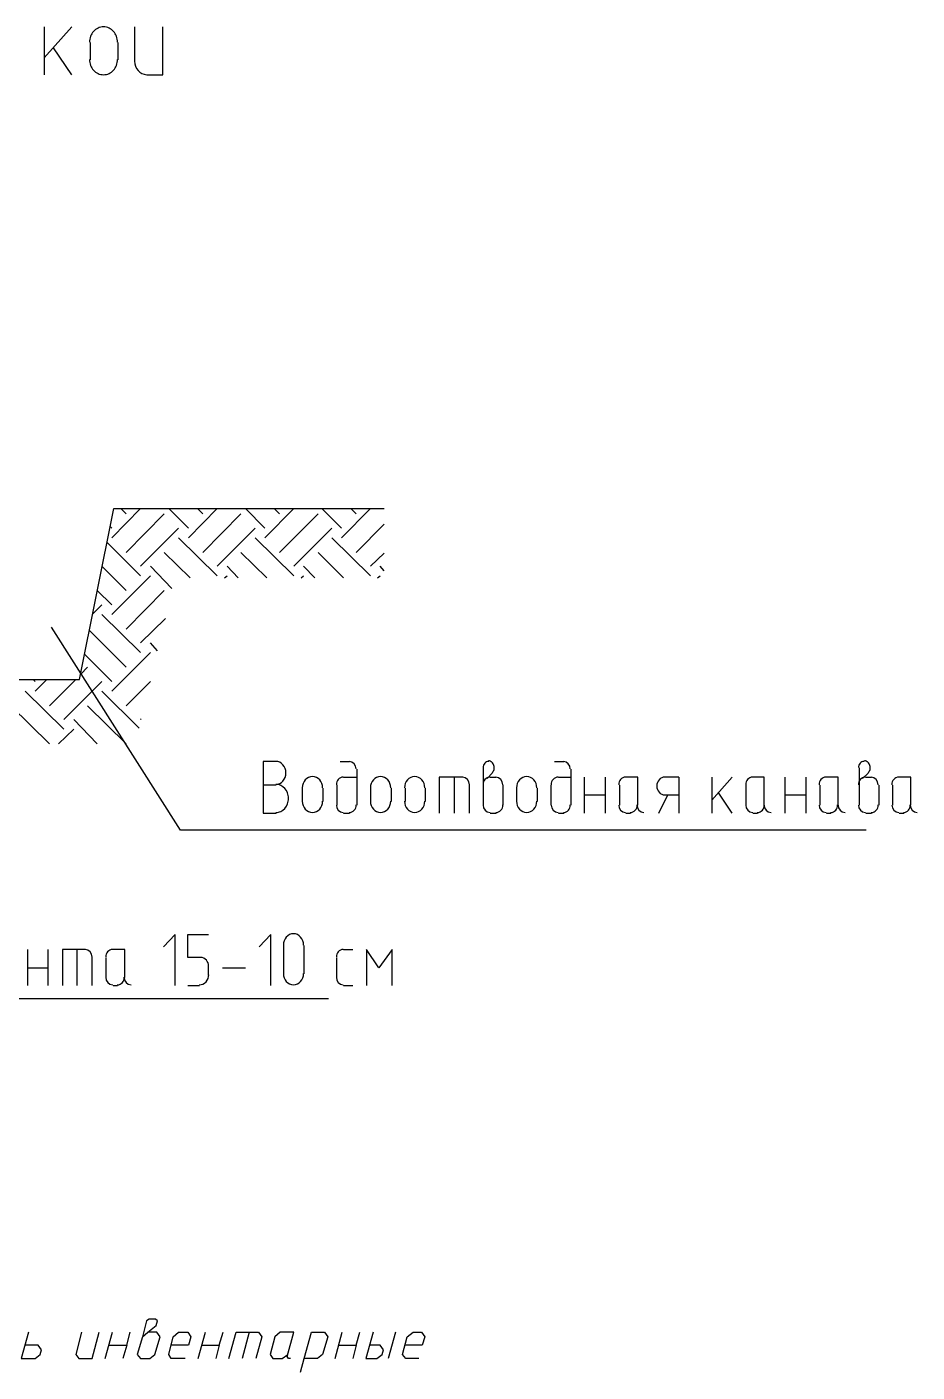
# Model space of a CAD drawing. Header units: millimetres. Extents: x 3063 to 5680, y 734 to 2027.
# Drawn here: x 3467 to 3507.3, y 1586.7 to 1647.6 of the extents above; entities that cross this region are included whole.
import ezdxf

# ---------------------------------------------------------------- set-up
doc = ezdxf.new("R2010")
doc.units = ezdxf.units.MM
doc.linetypes.add('atContinuous2', pattern=[0])
doc.layers.add('UnFound-40', color=7, linetype='Continuous')
doc.layers.add('UnFound-56', color=7, linetype='Continuous')

msp = doc.modelspace()

# ---------------------------------------------------------------- linework, layer by layer
at = {"layer": 'UnFound-40', "color": 0}
for points in [[(3467.777, 1646.248), (3469.024, 1647.643)], [(3467.777, 1647.643), (3467.777, 1645.477)], [(3471.101, 1646.946), (3471.098, 1647.017), (3471.088, 1647.086), (3471.072, 1647.153), (3471.051, 1647.217), (3471.024, 1647.278), (3470.992, 1647.336), (3470.956, 1647.39), (3470.914, 1647.439), (3470.869, 1647.484), (3470.82, 1647.524), (3470.767, 1647.559), (3470.712, 1647.588), (3470.653, 1647.612), (3470.592, 1647.629), (3470.528, 1647.64), (3470.463, 1647.643), (3470.398, 1647.64), (3470.334, 1647.629), (3470.273, 1647.612), (3470.214, 1647.588), (3470.159, 1647.559), (3470.106, 1647.524), (3470.057, 1647.484), (3470.012, 1647.439), (3469.97, 1647.39), (3469.934, 1647.336), (3469.902, 1647.278), (3469.875, 1647.217), (3469.854, 1647.153), (3469.838, 1647.086), (3469.828, 1647.017), (3469.825, 1646.946)], [(3471.873, 1647.643), (3471.873, 1646.07)], [(3472.436, 1645.477), (3473.149, 1645.477), (3473.149, 1647.643)], [(3469.855, 1646.931), (3469.855, 1646.159)], [(3471.131, 1646.159), (3471.131, 1646.931)], [(3469.024, 1645.477), (3468.193, 1646.694)], [(3469.825, 1646.174), (3469.828, 1646.103), (3469.838, 1646.033), (3469.854, 1645.967), (3469.875, 1645.902), (3469.902, 1645.842), (3469.934, 1645.784), (3469.97, 1645.73), (3470.012, 1645.681), (3470.057, 1645.636), (3470.106, 1645.596), (3470.159, 1645.561), (3470.214, 1645.532), (3470.273, 1645.508), (3470.334, 1645.491), (3470.398, 1645.48), (3470.463, 1645.477), (3470.528, 1645.48), (3470.592, 1645.491), (3470.653, 1645.508), (3470.712, 1645.532), (3470.767, 1645.561), (3470.82, 1645.596), (3470.869, 1645.636), (3470.914, 1645.681), (3470.956, 1645.73), (3470.992, 1645.784), (3471.024, 1645.842), (3471.051, 1645.902), (3471.072, 1645.967), (3471.088, 1646.033), (3471.098, 1646.103), (3471.101, 1646.174)], [(3419.467, 1626.07), (3419.467, 1603.636), (3480.656, 1603.636)], [(3460.121, 1625.832), (3464.751, 1625.832), (3466.294, 1618.087), (3469.38, 1618.087), (3470.923, 1625.832), (3483.179, 1625.832)], [(3470.834, 1624.497), (3472.14, 1625.832)], [(3471.487, 1625.595), (3471.249, 1625.832)], [(3471.487, 1623.844), (3473.208, 1625.595)], [(3474.306, 1624.942), (3473.416, 1625.832)], [(3474.306, 1624.497), (3475.612, 1625.832)], [(3474.959, 1625.595), (3474.721, 1625.832)], [(3474.959, 1623.844), (3476.68, 1625.595)], [(3477.778, 1624.942), (3476.888, 1625.832)], [(3477.778, 1624.497), (3479.083, 1625.832)], [(3478.431, 1625.595), (3478.193, 1625.832)], [(3478.431, 1623.844), (3480.181, 1625.595)], [(3481.25, 1624.942), (3480.36, 1625.832)], [(3481.25, 1624.497), (3482.555, 1625.832)], [(3481.903, 1625.595), (3481.665, 1625.832)], [(3470.834, 1624.942), (3470.775, 1625.001)], [(3472.14, 1623.221), (3473.861, 1624.942)], [(3475.612, 1623.221), (3477.333, 1624.942)], [(3479.083, 1623.221), (3480.805, 1624.942)], [(3481.903, 1623.844), (3483.179, 1625.12)], [(3472.14, 1622.776), (3470.626, 1624.289)], [(3475.612, 1622.776), (3473.861, 1624.497)], [(3479.083, 1622.776), (3477.333, 1624.497)], [(3482.555, 1622.776), (3480.805, 1624.497)], [(3474.395, 1622.687), (3473.208, 1623.844)], [(3477.867, 1622.687), (3476.68, 1623.844)], [(3481.339, 1622.687), (3480.181, 1623.844)], [(3482.555, 1623.221), (3483.179, 1623.814)], [(3471.487, 1622.123), (3470.418, 1623.191)], [(3473.564, 1622.212), (3472.585, 1623.221)], [(3476.561, 1622.687), (3476.057, 1623.221)], [(3480.033, 1622.687), (3479.529, 1623.221)], [(3483.179, 1623.013), (3483.001, 1623.221)], [(3470.834, 1621.025), (3472.585, 1622.776)], [(3475.938, 1622.687), (3476.057, 1622.776)], [(3479.41, 1622.687), (3479.529, 1622.776)], [(3482.882, 1622.687), (3483.001, 1622.776)], [(3470.834, 1621.47), (3470.181, 1622.123)], [(3471.487, 1620.372), (3473.208, 1622.123)], [(3469.973, 1621.055), (3470.389, 1621.47)], [(3472.14, 1619.304), (3470.389, 1621.025)], [(3472.14, 1619.749), (3473.267, 1620.847)], [(3505.019, 1611.262), (3473.95, 1611.262), (3468.104, 1620.461)], [(3471.487, 1618.651), (3469.825, 1620.313)], [(3472.911, 1619.393), (3472.585, 1619.749)], [(3470.834, 1617.998), (3469.617, 1619.215)], [(3470.834, 1617.553), (3472.585, 1619.304)], [(3469.439, 1618.325), (3469.736, 1618.651)], [(3468.668, 1615.832), (3466.917, 1617.553)], [(3467.362, 1617.998), (3467.273, 1618.087)], [(3467.362, 1617.553), (3467.896, 1618.087)], [(3468.015, 1616.9), (3469.202, 1618.087)], [(3468.668, 1616.277), (3470.389, 1617.998)], [(3472.08, 1615.891), (3470.389, 1617.553)], [(3471.487, 1616.9), (3472.585, 1617.998)], [(3468.015, 1615.179), (3466.264, 1616.9)], [(3471.487, 1615.179), (3469.736, 1616.9)], [(3470.181, 1615.179), (3469.113, 1616.277)], [(3472.14, 1616.277), (3472.169, 1616.307)], [(3468.43, 1615.179), (3469.113, 1615.832)], [(3478.282, 1614.378), (3477.689, 1614.378), (3477.689, 1612.033), (3478.282, 1612.033)], [(3478.267, 1613.339), (3478.36, 1613.35), (3478.447, 1613.38), (3478.525, 1613.428), (3478.593, 1613.491), (3478.649, 1613.568), (3478.691, 1613.656), (3478.718, 1613.754), (3478.727, 1613.858), (3478.718, 1613.963), (3478.691, 1614.061), (3478.649, 1614.149), (3478.593, 1614.226), (3478.525, 1614.289), (3478.447, 1614.337), (3478.36, 1614.367), (3478.267, 1614.378)], [(3481.19, 1614.378), (3481.606, 1614.378)], [(3481.932, 1614.022), (3481.932, 1612.39)], [(3487.912, 1614.378), (3487.861, 1614.372), (3487.814, 1614.355), (3487.771, 1614.329), (3487.733, 1614.295), (3487.703, 1614.253), (3487.679, 1614.205), (3487.665, 1614.152), (3487.659, 1614.096)], [(3487.659, 1614.081), (3487.659, 1612.39)], [(3488.075, 1613.844), (3487.838, 1613.606)], [(3488.069, 1613.861), (3488.098, 1613.895), (3488.122, 1613.932), (3488.141, 1613.972), (3488.154, 1614.014), (3488.162, 1614.058), (3488.164, 1614.103), (3488.16, 1614.149), (3488.149, 1614.194), (3488.133, 1614.237), (3488.112, 1614.276), (3488.086, 1614.31), (3488.056, 1614.341), (3488.022, 1614.366), (3487.985, 1614.386), (3487.946, 1614.4), (3487.905, 1614.407)], [(3490.894, 1614.378), (3491.309, 1614.378)], [(3491.636, 1614.022), (3491.636, 1612.39)], [(3504.915, 1614.378), (3504.865, 1614.372), (3504.817, 1614.355), (3504.774, 1614.329), (3504.737, 1614.295), (3504.706, 1614.253), (3504.683, 1614.205), (3504.668, 1614.152), (3504.663, 1614.096)], [(3504.693, 1614.081), (3504.693, 1612.39)], [(3505.108, 1613.844), (3504.841, 1613.606)], [(3505.102, 1613.861), (3505.131, 1613.895), (3505.155, 1613.932), (3505.174, 1613.972), (3505.188, 1614.014), (3505.195, 1614.058), (3505.197, 1614.103), (3505.193, 1614.149), (3505.183, 1614.194), (3505.167, 1614.237), (3505.145, 1614.276), (3505.119, 1614.31), (3505.089, 1614.341), (3505.055, 1614.366), (3505.019, 1614.386), (3504.979, 1614.4), (3504.938, 1614.407)], [(3478.282, 1613.309), (3477.689, 1613.309)], [(3478.267, 1612.063), (3478.327, 1612.066), (3478.384, 1612.076), (3478.44, 1612.092), (3478.493, 1612.113), (3478.544, 1612.14), (3478.591, 1612.172), (3478.677, 1612.25), (3478.748, 1612.344), (3478.801, 1612.453), (3478.82, 1612.511), (3478.834, 1612.572), (3478.843, 1612.636), (3478.846, 1612.701), (3478.843, 1612.767), (3478.834, 1612.83), (3478.82, 1612.891), (3478.801, 1612.95), (3478.748, 1613.058), (3478.677, 1613.153), (3478.591, 1613.23), (3478.544, 1613.262), (3478.493, 1613.289), (3478.44, 1613.311), (3478.384, 1613.326), (3478.327, 1613.336), (3478.267, 1613.339)], [(3480.389, 1613.176), (3480.38, 1613.281), (3480.353, 1613.379), (3480.311, 1613.467), (3480.255, 1613.544), (3480.187, 1613.607), (3480.109, 1613.655), (3480.022, 1613.685), (3479.929, 1613.695), (3479.836, 1613.685), (3479.75, 1613.655), (3479.672, 1613.607), (3479.604, 1613.544), (3479.548, 1613.467), (3479.505, 1613.379), (3479.479, 1613.281), (3479.469, 1613.176)], [(3481.042, 1612.39), (3481.042, 1613.309)], [(3481.339, 1613.666), (3481.932, 1613.666)], [(3483.475, 1613.176), (3483.466, 1613.281), (3483.439, 1613.379), (3483.397, 1613.467), (3483.341, 1613.544), (3483.273, 1613.607), (3483.194, 1613.655), (3483.108, 1613.685), (3483.015, 1613.695), (3482.923, 1613.685), (3482.836, 1613.655), (3482.758, 1613.607), (3482.69, 1613.544), (3482.634, 1613.467), (3482.592, 1613.379), (3482.565, 1613.281), (3482.555, 1613.176)], [(3485.018, 1613.176), (3485.009, 1613.281), (3484.982, 1613.379), (3484.94, 1613.467), (3484.884, 1613.544), (3484.816, 1613.607), (3484.738, 1613.655), (3484.651, 1613.685), (3484.558, 1613.695), (3484.466, 1613.685), (3484.379, 1613.655), (3484.301, 1613.607), (3484.233, 1613.544), (3484.177, 1613.467), (3484.135, 1613.379), (3484.108, 1613.281), (3484.099, 1613.176)], [(3486.74, 1613.666), (3485.671, 1613.666), (3485.671, 1612.033)], [(3486.354, 1613.666), (3486.354, 1612.033)], [(3487.036, 1612.033), (3487.036, 1613.309)], [(3487.986, 1613.666), (3488.253, 1613.666)], [(3488.55, 1613.309), (3488.55, 1612.39)], [(3490.093, 1613.176), (3490.083, 1613.281), (3490.057, 1613.379), (3490.014, 1613.467), (3489.958, 1613.544), (3489.89, 1613.607), (3489.812, 1613.655), (3489.726, 1613.685), (3489.633, 1613.695), (3489.54, 1613.685), (3489.454, 1613.655), (3489.376, 1613.607), (3489.308, 1613.544), (3489.251, 1613.467), (3489.209, 1613.379), (3489.182, 1613.281), (3489.173, 1613.176)], [(3490.746, 1612.39), (3490.746, 1613.309)], [(3491.072, 1613.666), (3491.636, 1613.666)], [(3492.259, 1612.033), (3492.259, 1613.666)], [(3493.209, 1612.033), (3493.209, 1613.666)], [(3493.832, 1613.309), (3493.832, 1612.39)], [(3494.663, 1612.39), (3494.663, 1613.666), (3494.129, 1613.666)], [(3495.894, 1613.666), (3495.819, 1613.658), (3495.75, 1613.634), (3495.687, 1613.598), (3495.632, 1613.549), (3495.587, 1613.49), (3495.552, 1613.421), (3495.531, 1613.346), (3495.523, 1613.265), (3495.531, 1613.184), (3495.552, 1613.109), (3495.587, 1613.04), (3495.632, 1612.981), (3495.687, 1612.932), (3495.75, 1612.896), (3495.819, 1612.872), (3495.894, 1612.864)], [(3496.532, 1613.666), (3495.909, 1613.666)], [(3496.532, 1613.666), (3496.532, 1612.033)], [(3498.016, 1612.627), (3498.936, 1613.666)], [(3498.016, 1613.666), (3498.016, 1612.033)], [(3499.559, 1613.309), (3499.559, 1612.39)], [(3500.39, 1612.39), (3500.39, 1613.666), (3499.885, 1613.666)], [(3501.34, 1612.033), (3501.34, 1613.666)], [(3502.289, 1612.033), (3502.289, 1613.666)], [(3502.912, 1613.309), (3502.912, 1612.39)], [(3503.743, 1612.39), (3503.743, 1613.666), (3503.209, 1613.666)], [(3504.989, 1613.666), (3505.257, 1613.666)], [(3505.583, 1613.309), (3505.583, 1612.39)], [(3506.206, 1613.309), (3506.206, 1612.39)], [(3507.037, 1612.39), (3507.037, 1613.666), (3506.503, 1613.666)], [(3479.469, 1613.161), (3479.469, 1612.568)], [(3480.419, 1612.568), (3480.419, 1613.161)], [(3482.555, 1613.161), (3482.555, 1612.568)], [(3483.505, 1612.568), (3483.505, 1613.161)], [(3484.128, 1613.161), (3484.128, 1612.568)], [(3485.048, 1612.568), (3485.048, 1613.161)], [(3489.173, 1613.161), (3489.173, 1612.568)], [(3490.122, 1612.568), (3490.122, 1613.161)], [(3492.259, 1612.864), (3493.209, 1612.864)], [(3495.612, 1612.033), (3496.028, 1612.864)], [(3495.909, 1612.864), (3496.532, 1612.864)], [(3498.936, 1612.033), (3498.313, 1612.983)], [(3501.34, 1612.864), (3502.289, 1612.864)], [(3479.469, 1612.582), (3479.479, 1612.478), (3479.505, 1612.38), (3479.548, 1612.292), (3479.604, 1612.215), (3479.672, 1612.152), (3479.75, 1612.104), (3479.836, 1612.074), (3479.929, 1612.063), (3480.022, 1612.074), (3480.109, 1612.104), (3480.187, 1612.152), (3480.255, 1612.215), (3480.311, 1612.292), (3480.353, 1612.38), (3480.38, 1612.478), (3480.389, 1612.582)], [(3481.339, 1612.033), (3481.606, 1612.033)], [(3482.555, 1612.582), (3482.565, 1612.478), (3482.592, 1612.38), (3482.634, 1612.292), (3482.69, 1612.215), (3482.758, 1612.152), (3482.836, 1612.104), (3482.923, 1612.074), (3483.015, 1612.063), (3483.108, 1612.074), (3483.194, 1612.104), (3483.273, 1612.152), (3483.341, 1612.215), (3483.397, 1612.292), (3483.439, 1612.38), (3483.466, 1612.478), (3483.475, 1612.582)], [(3484.099, 1612.582), (3484.108, 1612.478), (3484.135, 1612.38), (3484.177, 1612.292), (3484.233, 1612.215), (3484.301, 1612.152), (3484.379, 1612.104), (3484.466, 1612.074), (3484.558, 1612.063), (3484.651, 1612.074), (3484.738, 1612.104), (3484.816, 1612.152), (3484.884, 1612.215), (3484.94, 1612.292), (3484.982, 1612.38), (3485.009, 1612.478), (3485.018, 1612.582)], [(3487.986, 1612.033), (3488.253, 1612.033)], [(3489.173, 1612.582), (3489.182, 1612.478), (3489.209, 1612.38), (3489.251, 1612.292), (3489.308, 1612.215), (3489.376, 1612.152), (3489.454, 1612.104), (3489.54, 1612.074), (3489.633, 1612.063), (3489.726, 1612.074), (3489.812, 1612.104), (3489.89, 1612.152), (3489.958, 1612.215), (3490.014, 1612.292), (3490.057, 1612.38), (3490.083, 1612.478), (3490.093, 1612.582)], [(3491.072, 1612.033), (3491.309, 1612.033)], [(3494.129, 1612.033), (3494.336, 1612.033)], [(3499.885, 1612.033), (3500.093, 1612.033)], [(3503.209, 1612.033), (3503.417, 1612.033)], [(3504.989, 1612.033), (3505.257, 1612.033)], [(3506.503, 1612.033), (3506.711, 1612.033)], [(3473.712, 1604.229), (3473.712, 1606.544), (3473.178, 1605.98)], [(3474.87, 1605.505), (3474.276, 1605.505), (3474.276, 1606.544), (3475.226, 1606.544)], [(3478.045, 1604.229), (3478.045, 1606.544), (3477.511, 1605.98)], [(3479.529, 1606.054), (3479.519, 1606.159), (3479.493, 1606.257), (3479.45, 1606.345), (3479.394, 1606.422), (3479.326, 1606.485), (3479.248, 1606.533), (3479.162, 1606.563), (3479.069, 1606.573), (3478.976, 1606.563), (3478.889, 1606.533), (3478.811, 1606.485), (3478.743, 1606.422), (3478.687, 1606.345), (3478.645, 1606.257), (3478.618, 1606.159), (3478.609, 1606.054)], [(3478.609, 1606.039), (3478.609, 1604.763)], [(3479.558, 1604.763), (3479.558, 1606.039)], [(3467.036, 1604.229), (3467.036, 1605.861)], [(3467.955, 1604.229), (3467.955, 1605.861)], [(3469.647, 1605.861), (3468.608, 1605.861), (3468.608, 1604.229)], [(3469.261, 1605.861), (3469.261, 1604.229)], [(3469.944, 1604.229), (3469.944, 1605.505)], [(3470.567, 1605.505), (3470.567, 1604.585)], [(3471.427, 1604.585), (3471.427, 1605.861), (3470.893, 1605.861)], [(3481.012, 1605.505), (3481.012, 1604.585)], [(3481.339, 1605.861), (3481.754, 1605.861)], [(3483.535, 1604.229), (3483.535, 1605.861), (3482.941, 1605.03), (3482.377, 1605.861), (3482.377, 1604.229)], [(3467.036, 1605.03), (3467.955, 1605.03)], [(3475.226, 1604.704), (3475.226, 1605.09)], [(3475.849, 1605.03), (3476.888, 1605.03)], [(3478.609, 1604.778), (3478.618, 1604.673), (3478.645, 1604.575), (3478.687, 1604.487), (3478.743, 1604.41), (3478.811, 1604.347), (3478.889, 1604.299), (3478.976, 1604.269), (3479.069, 1604.259), (3479.162, 1604.269), (3479.248, 1604.299), (3479.326, 1604.347), (3479.394, 1604.41), (3479.45, 1604.487), (3479.493, 1604.575), (3479.519, 1604.673), (3479.529, 1604.778)], [(3470.893, 1604.229), (3471.101, 1604.229)], [(3474.276, 1604.229), (3474.81, 1604.229)], [(3481.339, 1604.229), (3481.754, 1604.229)]]:
    msp.add_lwpolyline(points, dxfattribs=at)
at = {"layer": 'UnFound-40', "color": 0, "linetype": 'atContinuous2'}
for centre, radius, start, end in [((3472.466, 1646.071), 0.593, 178.66024, 265.76948), ((3481.57, 1614.045), 0.332, 358.61621, 86.46236), ((3491.274, 1614.045), 0.332, 358.61621, 86.46236), ((3481.331, 1613.345), 0.321, 91.21181, 183.70957), ((3486.704, 1613.332), 0.332, 358.61621, 86.46236), ((3487.978, 1613.345), 0.321, 91.21181, 183.70957), ((3488.218, 1613.332), 0.332, 358.61621, 86.46236), ((3491.064, 1613.345), 0.321, 91.21181, 183.70957), ((3494.121, 1613.345), 0.321, 91.21181, 183.70957), ((3499.877, 1613.345), 0.321, 91.21181, 183.70957), ((3503.201, 1613.345), 0.321, 91.21181, 183.70957), ((3504.981, 1613.345), 0.321, 91.21181, 183.70957), ((3505.221, 1613.332), 0.332, 358.61621, 86.46236), ((3506.495, 1613.345), 0.321, 91.21181, 183.70957), ((3481.345, 1612.396), 0.332, 178.61621, 266.46237), ((3481.584, 1612.384), 0.321, 271.21181, 3.70956), ((3487.992, 1612.396), 0.332, 178.61621, 266.46237), ((3488.231, 1612.384), 0.321, 271.21181, 3.70956), ((3491.078, 1612.396), 0.332, 178.61621, 266.46237), ((3491.288, 1612.384), 0.321, 271.21181, 3.70956), ((3494.134, 1612.396), 0.332, 178.61621, 266.46237), ((3494.315, 1612.384), 0.321, 271.21181, 3.70956), ((3494.965, 1612.396), 0.332, 178.61621, 266.46237), ((3499.891, 1612.396), 0.332, 178.61621, 266.46237), ((3500.072, 1612.384), 0.321, 271.21181, 3.70956), ((3500.722, 1612.396), 0.332, 178.61621, 266.46237), ((3503.215, 1612.396), 0.332, 178.61621, 266.46237), ((3503.395, 1612.384), 0.321, 271.21181, 3.70956), ((3504.075, 1612.396), 0.332, 178.61621, 266.46237), ((3504.995, 1612.396), 0.332, 178.61621, 266.46237), ((3505.235, 1612.384), 0.321, 271.21181, 3.70956), ((3506.509, 1612.396), 0.332, 178.61621, 266.46237), ((3506.689, 1612.384), 0.321, 271.21181, 3.70956), ((3507.34, 1612.396), 0.332, 178.61621, 266.46237), ((3469.612, 1605.528), 0.332, 358.61621, 86.46236), ((3470.885, 1605.541), 0.321, 91.21181, 183.70957), ((3474.834, 1605.112), 0.392, 358.82987, 87.00069), ((3481.331, 1605.541), 0.321, 91.21181, 183.70957), ((3474.789, 1604.698), 0.439, 270.89592, 2.70703), ((3470.899, 1604.592), 0.332, 178.61621, 266.46237), ((3471.079, 1604.579), 0.321, 271.21181, 3.70956), ((3471.73, 1604.592), 0.332, 178.61621, 266.46237), ((3481.345, 1604.592), 0.332, 178.61621, 266.46237)]:
    msp.add_arc(centre, radius, start, end, dxfattribs=at)
at = {"layer": 'UnFound-56', "color": 0}
for points in [[(3472.229, 1588.323), (3471.991, 1587.522), (3472.14, 1587.344), (3472.555, 1587.344), (3472.792, 1587.522), (3473.03, 1588.323), (3472.881, 1588.531), (3472.466, 1588.531), (3472.852, 1588.828), (3472.911, 1589.036), (3472.822, 1589.125), (3472.525, 1589.125), (3472.407, 1589.036), (3472.229, 1588.323), (3472.466, 1588.531)], [(3467.065, 1588.531), (3466.739, 1587.344), (3467.362, 1587.344), (3467.599, 1587.522), (3467.659, 1587.73), (3467.51, 1587.938), (3466.917, 1587.938)], [(3469.469, 1588.531), (3469.202, 1587.522), (3469.35, 1587.344), (3469.944, 1587.344), (3470.27, 1588.531)], [(3470.537, 1587.344), (3470.864, 1588.531)], [(3470.715, 1587.938), (3471.516, 1587.938), (3471.665, 1588.531)], [(3474.158, 1587.344), (3473.534, 1587.344), (3473.416, 1587.522), (3473.623, 1588.323), (3473.861, 1588.531), (3474.276, 1588.531), (3474.425, 1588.323), (3474.306, 1587.938), (3473.505, 1587.938)], [(3474.751, 1587.344), (3475.077, 1588.531)], [(3474.899, 1587.938), (3475.701, 1587.938), (3475.879, 1588.531)], [(3476.146, 1587.344), (3476.472, 1588.531), (3477.066, 1588.531), (3476.739, 1587.344)], [(3477.066, 1588.531), (3477.481, 1588.531), (3477.629, 1588.323), (3477.362, 1587.344)], [(3478.935, 1587.344), (3478.846, 1587.344), (3478.787, 1587.433), (3479.083, 1588.531), (3478.46, 1588.531), (3478.223, 1588.323), (3478.015, 1587.522), (3478.134, 1587.344), (3478.549, 1587.344), (3478.816, 1587.522)], [(3479.38, 1586.721), (3479.558, 1587.344), (3479.885, 1588.531), (3480.478, 1588.531), (3480.627, 1588.323), (3480.389, 1587.522), (3480.152, 1587.344), (3479.558, 1587.344)], [(3480.953, 1587.344), (3481.279, 1588.531)], [(3481.101, 1587.938), (3481.903, 1587.938), (3482.081, 1588.531)], [(3482.674, 1588.531), (3482.348, 1587.344), (3482.852, 1587.344), (3483.09, 1587.522), (3483.149, 1587.73), (3483.001, 1587.938), (3482.496, 1587.938)], [(3483.683, 1588.531), (3483.357, 1587.344)], [(3484.751, 1587.344), (3484.158, 1587.344), (3484.009, 1587.522), (3484.217, 1588.323), (3484.484, 1588.531), (3484.87, 1588.531), (3485.018, 1588.323), (3484.9, 1587.938), (3484.099, 1587.938)], [(3471.516, 1587.938), (3471.338, 1587.344)], [(3475.701, 1587.938), (3475.552, 1587.344)], [(3481.903, 1587.938), (3481.754, 1587.344)]]:
    msp.add_lwpolyline(points, dxfattribs=at)

doc.saveas('drawing.dxf')
